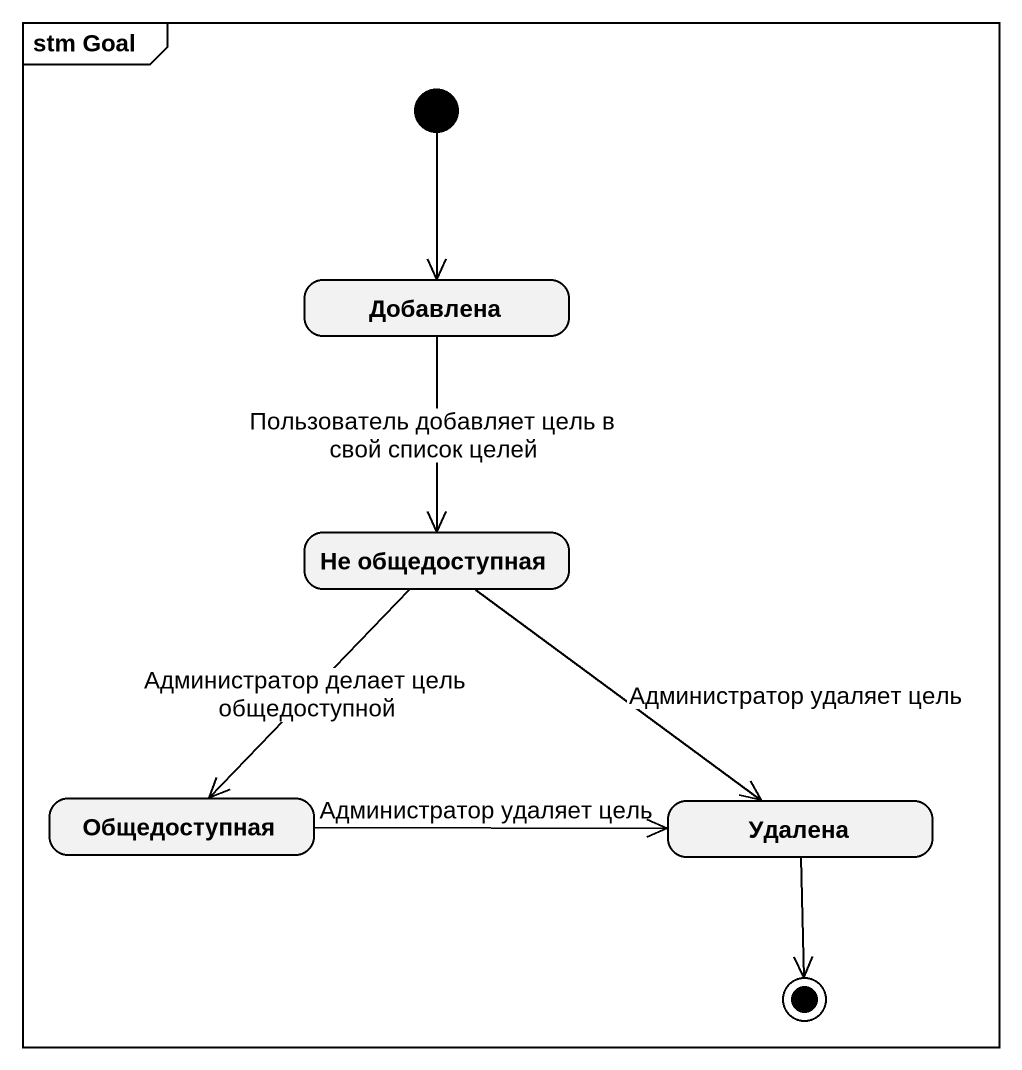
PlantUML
@startuml
mainframe stm Goal
hide empty description
state Добавлена
state "Не общедоступная" as Не_общедоступная
state Общедоступная
state Удалена
[*] --> Добавлена
Добавлена --> Не_общедоступная : Пользователь добавляет цель в свой список целей
Не_общедоступная --> Общедоступная : Администратор делает цель общедоступной
Не_общедоступная --> Удалена : Администратор удаляет цель
Общедоступная -right-> Удалена : Администратор удаляет цель
Удалена --> [*]
@enduml
